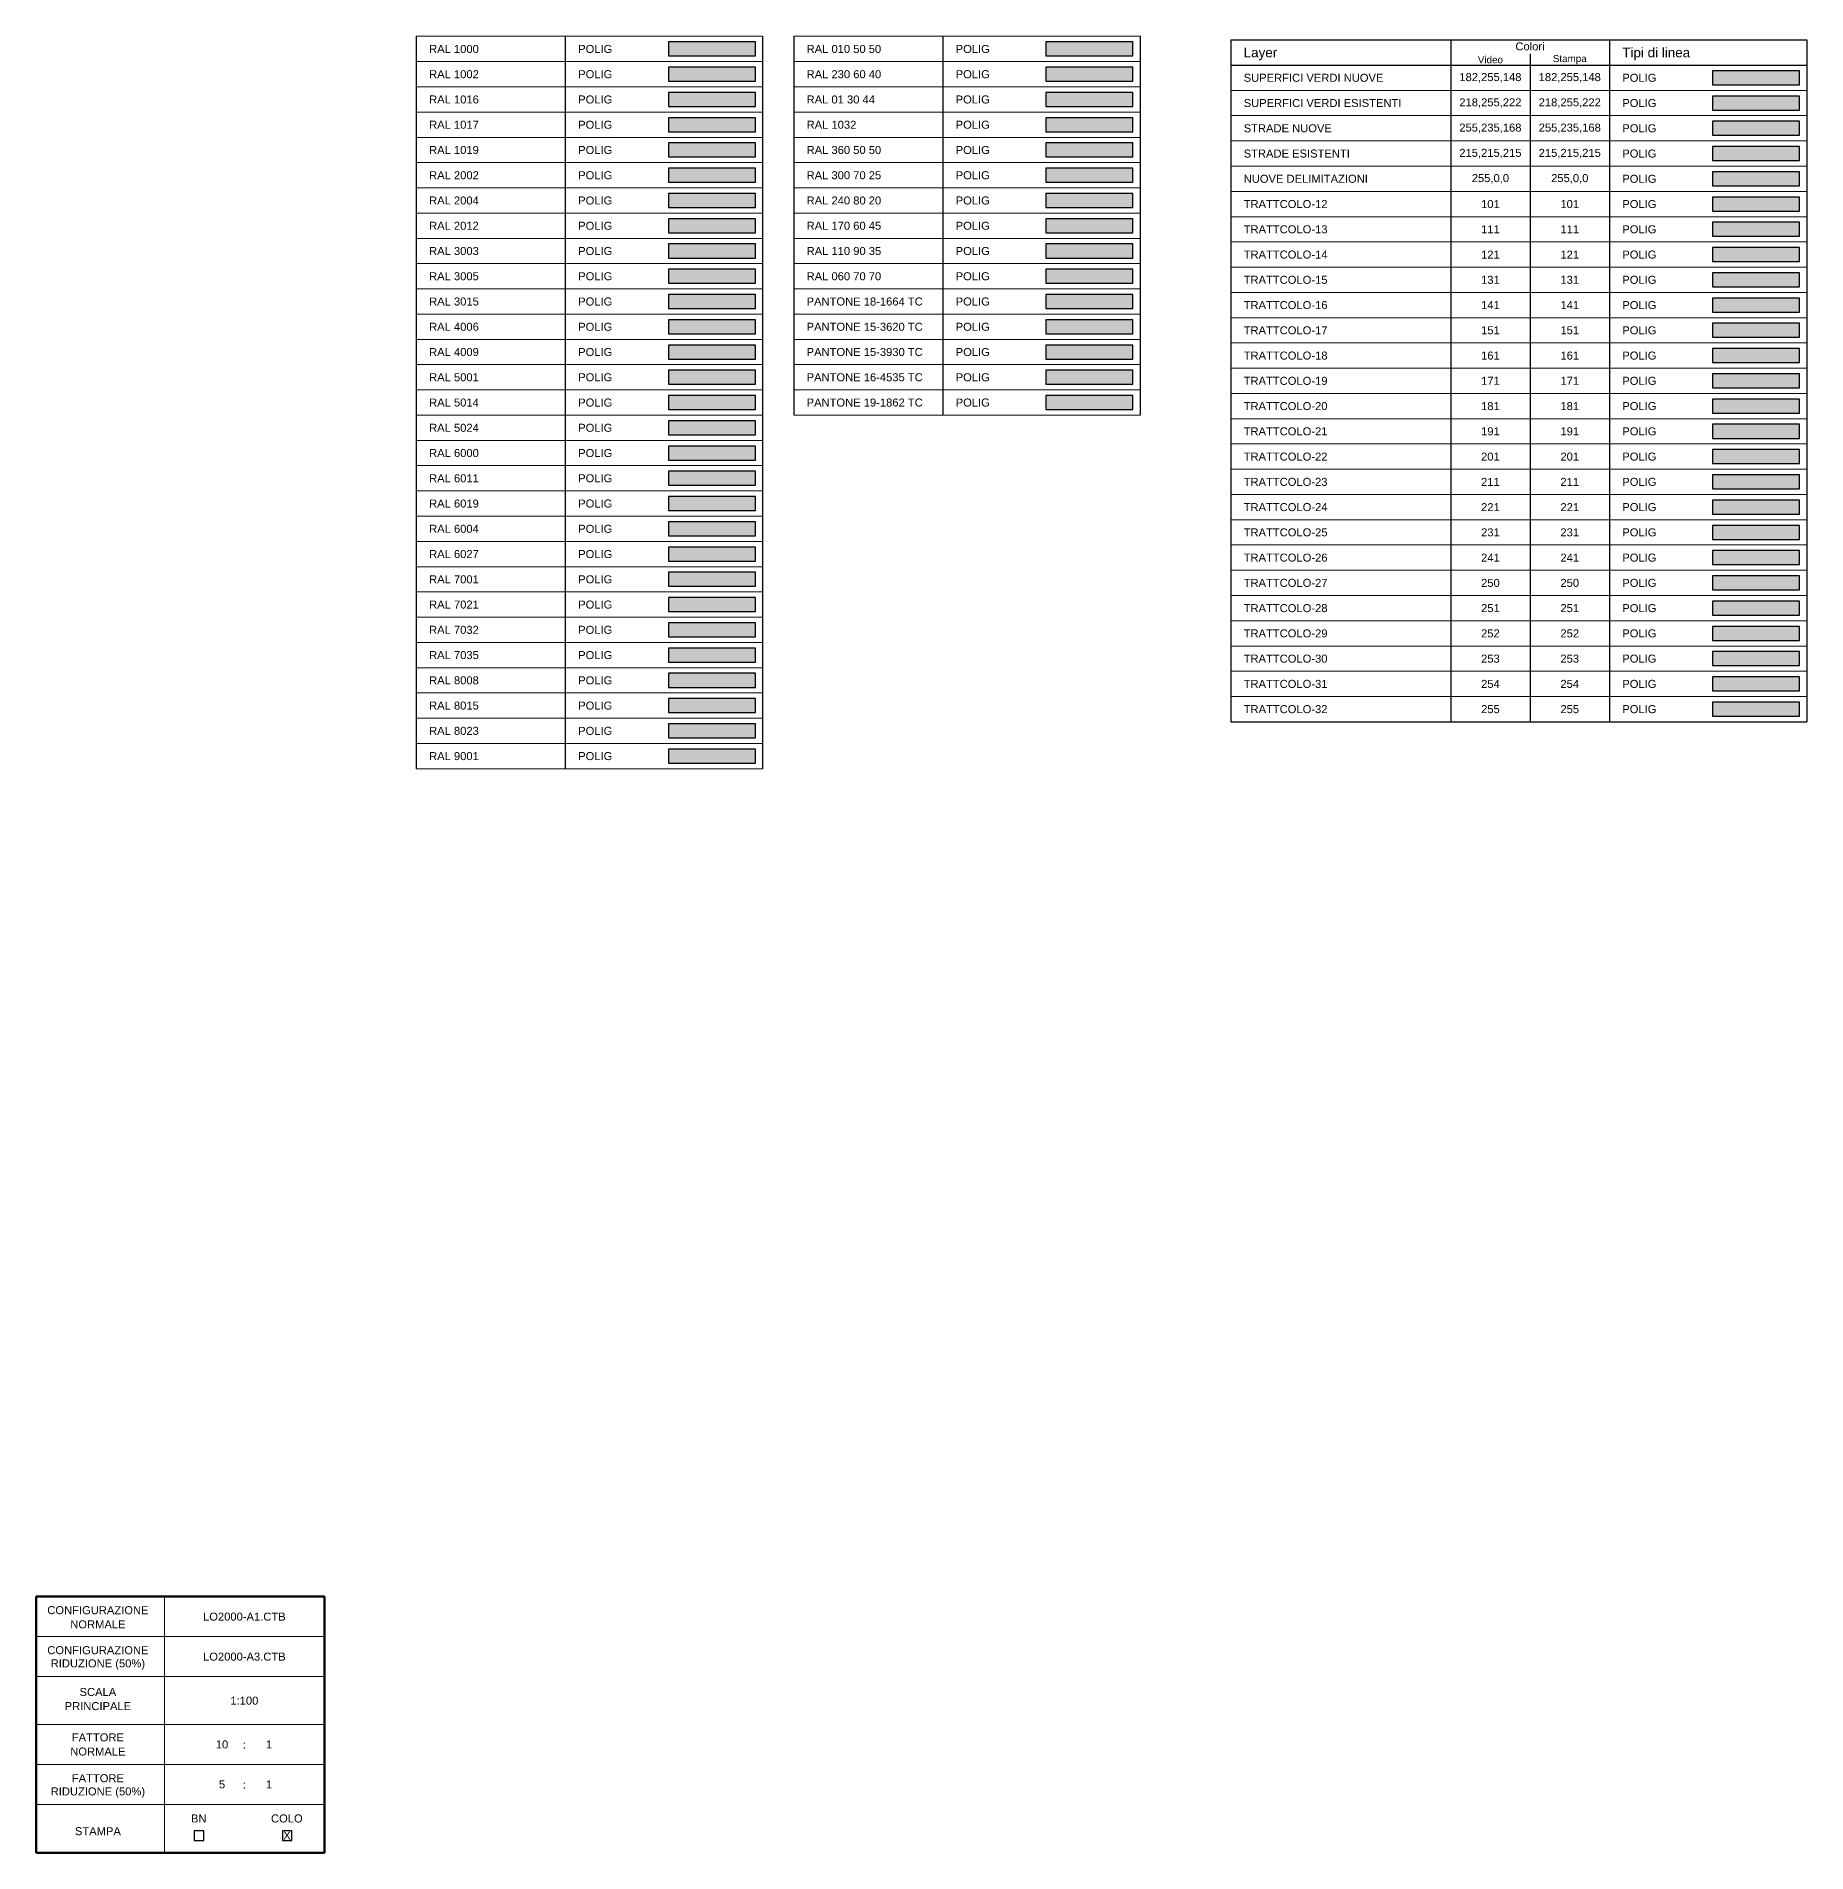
# Model space of a CAD drawing. Header units: millimetres. Extents: x -229 to 63875, y -200 to 109542.
# Drawn here: x 450.6 to 505.9, y 84.7 to 141.4 of the extents above; entities that cross this region are included whole.
import ezdxf
from ezdxf.enums import TextEntityAlignment as Align

# ---------------------------------------------------------------- set-up
doc = ezdxf.new("R2010")
doc.units = ezdxf.units.MM
for name, color, linetype, lineweight in [('01-010', 131, 'Continuous', 9), ('02-010', 51, 'Continuous', 9), ('03-010', 211, 'Continuous', 9), ('04-010', 101, 'Continuous', 9), ('05-020', 240, 'Continuous', 20), ('LINE018', 6, 'Continuous', 18), ('LINE025', 7, 'Continuous', 25), ('LINE050', 3, 'Continuous', 53), ('TEXT025', 7, 'Continuous', 25)]:
    doc.layers.add(name, color=color, linetype=linetype, lineweight=lineweight)
for name, color, linetype, true_color in [('NUOVE DELIMITAZIONI', 1, 'Continuous', 0xff0000), ('STRADE ESISTENTI', 7, 'Continuous', 0xd7d7d7), ('STRADE NUOVE', 7, 'Continuous', 0xffeba8), ('SUPERFICI VERDI NUOVE', 7, 'Continuous', 0xb6ff94)]:
    doc.layers.add(name, color=color, linetype=linetype, true_color=true_color)
for name, color, linetype in [('SIMBOLI', 1, 'Continuous'), ('TEXT035', 1, 'Continuous'), ('TRATTCOLO-12', 101, 'Continuous'), ('TRATTCOLO-13', 111, 'Continuous'), ('TRATTCOLO-14', 121, 'Continuous'), ('TRATTCOLO-15', 131, 'Continuous'), ('TRATTCOLO-16', 141, 'Continuous'), ('TRATTCOLO-17', 151, 'Continuous'), ('TRATTCOLO-18', 161, 'Continuous'), ('TRATTCOLO-19', 171, 'Continuous'), ('TRATTCOLO-2', 21, 'Continuous'), ('TRATTCOLO-20', 181, 'Continuous'), ('TRATTCOLO-21', 191, 'Continuous'), ('TRATTCOLO-22', 201, 'Continuous'), ('TRATTCOLO-23', 211, 'Continuous'), ('TRATTCOLO-24', 221, 'Continuous'), ('TRATTCOLO-25', 231, 'Continuous'), ('TRATTCOLO-26', 241, 'Continuous'), ('TRATTCOLO-27', 250, 'Continuous'), ('TRATTCOLO-28', 251, 'Continuous'), ('TRATTCOLO-29', 252, 'Continuous'), ('TRATTCOLO-3', 31, 'Continuous'), ('TRATTCOLO-30', 253, 'Continuous'), ('TRATTCOLO-31', 254, 'Continuous'), ('TRATTCOLO-32', 255, 'Continuous'), ('TRATTCOLO-4', 41, 'Continuous'), ('TRATTCOLO-5', 40, 'Continuous'), ('TRATTCOLO-6', 44, 'Continuous')]:
    doc.layers.add(name, color=color, linetype=linetype)
doc.styles.add('ARIAL', font='arial.ttf')

# ---------------------------------------------------------------- blocks, each defined once
blk = doc.blocks.new('TABELLA DISEGNO')
at = {"layer": 'LINE018'}
for p, q in [((4, 8), (4, 0)), ((0, 6.75), (9, 6.75)), ((0, 5.5), (9, 5.5)), ((0, 4), (9, 4)), ((0, 2.75), (9, 2.75)), ((0, 1.5), (9, 1.5))]:
    blk.add_line(p, q, dxfattribs=at)
at = {"layer": 'LINE025'}
for points in [[(4.932, 0.384), (5.232, 0.384), (5.232, 0.684), (4.932, 0.684)], [(7.687, 0.384), (7.987, 0.384), (7.987, 0.684), (7.687, 0.684)]]:
    blk.add_lwpolyline(points, close=True, dxfattribs=at)
at = {"layer": 'LINE050'}
for p, q in [((0, 8), (0, 0)), ((9, 8), (0, 8)), ((9, 0), (9, 8)), ((0, 0), (9, 0))]:
    blk.add_line(p, q, dxfattribs=at)
at = {"layer": 'LINE050', "style": 'ARIAL'}
for p in [(5.079, 0.536), (7.834, 0.536)]:
    blk.add_attdef('X', text='', height=0.25, dxfattribs=at).set_placement(p, align=Align.MIDDLE)
at = {"layer": 'TEXT035', "style": 'ARIAL'}
for s, p in [('CONFIGURAZIONE', (1.924, 7.576)), ('NORMALE', (1.924, 7.133)), ('CONFIGURAZIONE', (1.924, 6.326)), ('RIDUZIONE (50%)', (1.924, 5.883)), ('SCALA', (1.924, 5.021)), ('PRINCIPALE', (1.924, 4.579)), ('FATTORE', (1.924, 3.602)), (':', (6.5, 3.375)), ('NORMALE', (1.924, 3.16)), ('FATTORE', (1.924, 2.326)), ('RIDUZIONE (50%)', (1.924, 1.883)), (':', (6.5, 2.125)), ('BN', (5.073, 1.069)), ('COLO', (7.828, 1.069)), ('STAMPA', (1.924, 0.671))]:
    blk.add_text(s, height=0.25, dxfattribs=at).set_placement(p, align=Align.MIDDLE)
for tag, p in [('CONFIG.', (6.5, 7.375)), ('CONFIG.', (6.5, 6.125)), ('SCALA', (6.5, 4.75)), ('NO1.', (5.802, 3.383)), ('NO2.', (7.273, 3.383)), ('NO3.', (5.802, 2.133)), ('NO4.', (7.273, 2.133))]:
    blk.add_attdef(tag, text='', height=0.25, dxfattribs=at).set_placement(p, align=Align.MIDDLE)

msp = doc.modelspace()

# ---------------------------------------------------------------- hatches: boundary and pattern name
at = {"layer": '01-010', "true_color": 0xe75b12}
msp.add_hatch(color=32, dxfattribs=at).paths.add_polyline_path([(470.33299, 136.52941), (470.33299, 136.09146), (473.04899, 136.09146), (473.04899, 136.52941)])
at = {"layer": '02-010', "true_color": 0xdb6a50}
msp.add_hatch(color=13, dxfattribs=at).paths.add_polyline_path([(470.33299, 135.74039), (470.33299, 135.30244), (473.04899, 135.30244), (473.04899, 135.74039)])
at = {"layer": '03-010', "true_color": 0x8d1d2c}
msp.add_hatch(color=244, dxfattribs=at).paths.add_polyline_path([(470.33299, 134.95138), (470.33299, 134.51343), (473.04899, 134.51343), (473.04899, 134.95138)])
at = {"layer": '04-010', "true_color": 0xe1a6ad}
msp.add_hatch(color=9, dxfattribs=at).paths.add_polyline_path([(470.33299, 133.37334), (470.33299, 132.9354), (473.04899, 132.9354), (473.04899, 133.37334)])
at = {"layer": '05-020', "true_color": 0xc94368}
msp.add_hatch(color=13, dxfattribs=at).paths.add_polyline_path([(482.12883, 141.26351), (482.12883, 140.82556), (484.84483, 140.82556), (484.84483, 141.26351)])
at = {"layer": '05-020', "true_color": 0x2497c8}
msp.add_hatch(color=142, dxfattribs=at).paths.add_polyline_path([(482.12883, 140.47449), (482.12883, 140.03654), (484.84483, 140.03654), (484.84483, 140.47449)])
at = {"layer": '05-020', "true_color": 0x870c39}
msp.add_hatch(color=236, dxfattribs=at).paths.add_polyline_path([(482.12883, 139.68547), (482.12883, 139.24753), (484.84483, 139.24753), (484.84483, 139.68547)])
at = {"layer": '05-020', "true_color": 0xddb20f}
msp.add_hatch(color=42, dxfattribs=at).paths.add_polyline_path([(482.12883, 138.89646), (482.12883, 138.45851), (484.84483, 138.45851), (484.84483, 138.89646)])
at = {"layer": '05-020', "true_color": 0xc74476}
msp.add_hatch(color=243, dxfattribs=at).paths.add_polyline_path([(482.12883, 138.10744), (482.12883, 137.66949), (484.84483, 137.66949), (484.84483, 138.10744)])
at = {"layer": '05-020', "true_color": 0xbba0d5}
msp.add_hatch(color=9, dxfattribs=at).paths.add_polyline_path([(482.12883, 137.31842), (482.12883, 136.88048), (484.84483, 136.88048), (484.84483, 137.31842)])
at = {"layer": '05-020', "true_color": 0xaad1ee}
msp.add_hatch(color=141, dxfattribs=at).paths.add_polyline_path([(482.12883, 136.52941), (482.12883, 136.09146), (484.84483, 136.09146), (484.84483, 136.52941)])
at = {"layer": '05-020', "true_color": 0x04a483}
msp.add_hatch(color=124, dxfattribs=at).paths.add_polyline_path([(482.12883, 135.74039), (482.12883, 135.30244), (484.84483, 135.30244), (484.84483, 135.74039)])
at = {"layer": '05-020', "true_color": 0xdcf4a5}
msp.add_hatch(color=61, dxfattribs=at).paths.add_polyline_path([(482.12883, 134.95138), (482.12883, 134.51343), (484.84483, 134.51343), (484.84483, 134.95138)])
at = {"layer": '05-020', "true_color": 0x5e2028}
msp.add_hatch(color=19, dxfattribs=at).paths.add_polyline_path([(470.33299, 134.16236), (470.33299, 133.72441), (473.04899, 133.72441), (473.04899, 134.16236)])
at = {"layer": '05-020', "true_color": 0xfa9930}
msp.add_hatch(color=30, dxfattribs=at).paths.add_polyline_path([(482.12883, 134.16236), (482.12883, 133.72441), (484.84483, 133.72441), (484.84483, 134.16236)])
at = {"layer": '05-020', "true_color": 0xd62617}
msp.add_hatch(color=22, dxfattribs=at).paths.add_polyline_path([(482.12883, 133.37334), (482.12883, 132.9354), (484.84483, 132.9354), (484.84483, 133.37334)])
at = {"layer": '05-020', "true_color": 0x992572}
msp.add_hatch(color=227, dxfattribs=at).paths.add_polyline_path([(470.33299, 132.58433), (470.33299, 132.14638), (473.04899, 132.14638), (473.04899, 132.58433)])
at = {"layer": '05-020', "true_color": 0xc4a3c4}
msp.add_hatch(color=9, dxfattribs=at).paths.add_polyline_path([(482.12883, 132.58433), (482.12883, 132.14638), (484.84483, 132.14638), (484.84483, 132.58433)])
at = {"layer": '05-020', "true_color": 0xa38995}
msp.add_hatch(color=252, dxfattribs=at).paths.add_polyline_path([(470.33299, 131.79531), (470.33299, 131.35736), (473.04899, 131.35736), (473.04899, 131.79531)])
at = {"layer": '05-020', "true_color": 0x8ca3d1}
msp.add_hatch(color=153, dxfattribs=at).paths.add_polyline_path([(482.12883, 131.79531), (482.12883, 131.35736), (484.84483, 131.35736), (484.84483, 131.79531)])
at = {"layer": '05-020', "true_color": 0x1f4764}
msp.add_hatch(color=139, dxfattribs=at).paths.add_polyline_path([(470.33299, 131.00629), (470.33299, 130.56835), (473.04899, 130.56835), (473.04899, 131.00629)])
at = {"layer": '05-020', "true_color": 0x00b5d6}
msp.add_hatch(color=132, dxfattribs=at).paths.add_polyline_path([(482.12883, 131.00629), (482.12883, 130.56835), (484.84483, 130.56835), (484.84483, 131.00629)])
at = {"layer": '05-020', "true_color": 0x6c7c98}
msp.add_hatch(color=8, dxfattribs=at).paths.add_polyline_path([(470.33299, 130.21728), (470.33299, 129.77933), (473.04899, 129.77933), (473.04899, 130.21728)])
at = {"layer": '05-020', "true_color": 0x9c1a2e}
msp.add_hatch(color=244, dxfattribs=at).paths.add_polyline_path([(482.12883, 130.21728), (482.12883, 129.77933), (484.84483, 129.77933), (484.84483, 130.21728)])
at = {"layer": '05-020', "true_color": 0x6a93b0}
msp.add_hatch(color=153, dxfattribs=at).paths.add_polyline_path([(470.33299, 129.42826), (470.33299, 128.99031), (473.04899, 128.99031), (473.04899, 129.42826)])
at = {"layer": '05-020', "true_color": 0x327662}
msp.add_hatch(color=117, dxfattribs=at).paths.add_polyline_path([(470.33299, 128.63924), (470.33299, 128.2013), (473.04899, 128.2013), (473.04899, 128.63924)])
at = {"layer": '05-020', "true_color": 0x66825b}
msp.add_hatch(color=85, dxfattribs=at).paths.add_polyline_path([(470.33299, 127.85023), (470.33299, 127.41228), (473.04899, 127.41228), (473.04899, 127.85023)])
at = {"layer": '05-020', "true_color": 0xb7d9b1}
msp.add_hatch(color=9, dxfattribs=at).paths.add_polyline_path([(470.33299, 127.06121), (470.33299, 126.62326), (473.04899, 126.62326), (473.04899, 127.06121)])
at = {"layer": '05-020', "true_color": 0x008754}
msp.add_hatch(color=126, dxfattribs=at).paths.add_polyline_path([(470.33299, 126.27219), (470.33299, 125.83425), (473.04899, 125.83425), (473.04899, 126.27219)])
at = {"layer": '05-020', "true_color": 0x81c0bb}
msp.add_hatch(color=123, dxfattribs=at).paths.add_polyline_path([(470.33299, 125.48318), (470.33299, 125.04523), (473.04899, 125.04523), (473.04899, 125.48318)])
at = {"layer": '05-020', "true_color": 0x8f999f}
msp.add_hatch(color=252, dxfattribs=at).paths.add_polyline_path([(470.33299, 124.69416), (470.33299, 124.25621), (473.04899, 124.25621), (473.04899, 124.69416)])
at = {"layer": '05-020', "true_color": 0x2e3234}
msp.add_hatch(color=250, dxfattribs=at).paths.add_polyline_path([(470.33299, 123.90514), (470.33299, 123.4672), (473.04899, 123.4672), (473.04899, 123.90514)])
at = {"layer": '05-020', "true_color": 0xb9b9a8}
msp.add_hatch(color=253, dxfattribs=at).paths.add_polyline_path([(470.33299, 123.11613), (470.33299, 122.67818), (473.04899, 122.67818), (473.04899, 123.11613)])
at = {"layer": '05-020', "true_color": 0xcbd0cc}
msp.add_hatch(color=254, dxfattribs=at).paths.add_polyline_path([(470.33299, 122.32711), (470.33299, 121.88916), (473.04899, 121.88916), (473.04899, 122.32711)])
at = {"layer": '05-020', "true_color": 0x6f4f28}
msp.add_hatch(color=27, dxfattribs=at).paths.add_polyline_path([(470.33299, 121.53809), (470.33299, 121.10015), (473.04899, 121.10015), (473.04899, 121.53809)])
at = {"layer": '05-020', "true_color": 0x633a34}
msp.add_hatch(color=39, dxfattribs=at).paths.add_polyline_path([(470.33299, 120.74908), (470.33299, 120.31113), (473.04899, 120.31113), (473.04899, 120.74908)])
at = {"layer": '05-020', "true_color": 0xa65e2f}
msp.add_hatch(color=25, dxfattribs=at).paths.add_polyline_path([(470.33299, 119.96006), (470.33299, 119.52211), (473.04899, 119.52211), (473.04899, 119.96006)])
at = {"layer": '05-020', "true_color": 0xefebdc}
msp.add_hatch(color=254, dxfattribs=at).paths.add_polyline_path([(470.33299, 119.17105), (470.33299, 118.7331), (473.04899, 118.7331), (473.04899, 119.17105)])
at = {"layer": 'NUOVE DELIMITAZIONI', "true_color": 0xff0000}
msp.add_hatch(color=1, dxfattribs=at).paths.add_polyline_path([(505.67363, 136.76929), (505.67363, 137.20724), (502.95763, 137.20724), (502.95763, 136.76929)])
at = {"layer": 'STRADE ESISTENTI', "true_color": 0xd7d7d7}
msp.add_hatch(color=254, dxfattribs=at).paths.add_polyline_path([(505.67363, 137.55831), (505.67363, 137.99626), (502.95763, 137.99626), (502.95763, 137.55831)])
at = {"layer": 'STRADE NUOVE', "true_color": 0xffeba8}
msp.add_hatch(color=41, dxfattribs=at).paths.add_polyline_path([(505.67363, 138.34733), (505.67363, 138.78527), (502.95763, 138.78527), (502.95763, 138.34733)])
at = {"layer": 'SUPERFICI VERDI NUOVE', "true_color": 0xb6ff94}
msp.add_hatch(color=71, dxfattribs=at).paths.add_polyline_path([(505.67363, 139.92536), (505.67363, 140.36331), (502.95763, 140.36331), (502.95763, 139.92536)])
at = {"layer": 'SUPERFICI VERDI NUOVE', "true_color": 0xdaffde}
msp.add_hatch(color=254, dxfattribs=at).paths.add_polyline_path([(505.67363, 139.13634), (505.67363, 139.57429), (502.95763, 139.57429), (502.95763, 139.13634)])
at = {"layer": 'TRATTCOLO-12'}
msp.add_hatch(color=256, dxfattribs=at).paths.add_polyline_path([(505.67363, 135.98028), (505.67363, 136.41822), (502.95763, 136.41822), (502.95763, 135.98028)])
at = {"layer": 'TRATTCOLO-13'}
msp.add_hatch(color=256, dxfattribs=at).paths.add_polyline_path([(505.67363, 135.19126), (505.67363, 135.62921), (502.95763, 135.62921), (502.95763, 135.19126)])
at = {"layer": 'TRATTCOLO-14'}
msp.add_hatch(color=256, dxfattribs=at).paths.add_polyline_path([(505.67363, 134.40224), (505.67363, 134.84019), (502.95763, 134.84019), (502.95763, 134.40224)])
at = {"layer": 'TRATTCOLO-15'}
msp.add_hatch(color=256, dxfattribs=at).paths.add_polyline_path([(502.95763, 133.61323), (505.67363, 133.61323), (505.67363, 134.05117), (502.95763, 134.05117)])
at = {"layer": 'TRATTCOLO-16'}
msp.add_hatch(color=256, dxfattribs=at).paths.add_polyline_path([(502.95763, 133.26216), (502.95763, 132.82421), (505.67363, 132.82421), (505.67363, 133.26216)])
at = {"layer": 'TRATTCOLO-17'}
msp.add_hatch(color=256, dxfattribs=at).paths.add_polyline_path([(505.67363, 132.03519), (505.67363, 132.47314), (502.95763, 132.47314), (502.95763, 132.03519)])
at = {"layer": 'TRATTCOLO-18'}
msp.add_hatch(color=256, dxfattribs=at).paths.add_polyline_path([(505.67363, 131.24618), (505.67363, 131.68412), (502.95763, 131.68412), (502.95763, 131.24618)])
at = {"layer": 'TRATTCOLO-19'}
msp.add_hatch(color=256, dxfattribs=at).paths.add_polyline_path([(502.95763, 130.89511), (502.95763, 130.45716), (505.67363, 130.45716), (505.67363, 130.89511)])
at = {"layer": 'TRATTCOLO-2', "true_color": 0xd2b773}
msp.add_hatch(color=43, dxfattribs=at).paths.add_polyline_path([(473.04899, 140.03654), (473.04899, 140.47449), (470.33299, 140.47449), (470.33299, 140.03654)])
at = {"layer": 'TRATTCOLO-20'}
msp.add_hatch(color=256, dxfattribs=at).paths.add_polyline_path([(505.67363, 129.66814), (505.67363, 130.10609), (502.95763, 130.10609), (502.95763, 129.66814)])
at = {"layer": 'TRATTCOLO-21'}
msp.add_hatch(color=256, dxfattribs=at).paths.add_polyline_path([(502.95763, 129.31707), (502.95763, 128.87913), (505.67363, 128.87913), (505.67363, 129.31707)])
at = {"layer": 'TRATTCOLO-22'}
msp.add_hatch(color=256, dxfattribs=at).paths.add_polyline_path([(502.95763, 128.09011), (505.67363, 128.09011), (505.67363, 128.52806), (502.95763, 128.52806)])
at = {"layer": 'TRATTCOLO-23'}
msp.add_hatch(color=256, dxfattribs=at).paths.add_polyline_path([(505.67363, 127.30109), (505.67363, 127.73904), (502.95763, 127.73904), (502.95763, 127.30109)])
at = {"layer": 'TRATTCOLO-24'}
msp.add_hatch(color=256, dxfattribs=at).paths.add_polyline_path([(505.67363, 126.51208), (505.67363, 126.95002), (502.95763, 126.95002), (502.95763, 126.51208)])
at = {"layer": 'TRATTCOLO-25'}
msp.add_hatch(color=256, dxfattribs=at).paths.add_polyline_path([(505.67363, 125.72306), (505.67363, 126.16101), (502.95763, 126.16101), (502.95763, 125.72306)])
at = {"layer": 'TRATTCOLO-26'}
msp.add_hatch(color=256, dxfattribs=at).paths.add_polyline_path([(505.67363, 124.93404), (505.67363, 125.37199), (502.95763, 125.37199), (502.95763, 124.93404)])
at = {"layer": 'TRATTCOLO-27'}
msp.add_hatch(color=256, dxfattribs=at).paths.add_polyline_path([(505.67363, 124.14503), (505.67363, 124.58298), (502.95763, 124.58298), (502.95763, 124.14503)])
at = {"layer": 'TRATTCOLO-28'}
msp.add_hatch(color=256, dxfattribs=at).paths.add_polyline_path([(502.95763, 123.35601), (505.67363, 123.35601), (505.67363, 123.79396), (502.95763, 123.79396)])
at = {"layer": 'TRATTCOLO-29'}
msp.add_hatch(color=256, dxfattribs=at).paths.add_polyline_path([(502.95763, 123.00494), (502.95763, 122.567), (505.67363, 122.567), (505.67363, 123.00494)])
at = {"layer": 'TRATTCOLO-3', "true_color": 0xccc58f}
msp.add_hatch(color=53, dxfattribs=at).paths.add_polyline_path([(473.04899, 140.82556), (473.04899, 141.26351), (470.33299, 141.26351), (470.33299, 140.82556)])
at = {"layer": 'TRATTCOLO-3', "true_color": 0xeaf044}
msp.add_hatch(color=53, dxfattribs=at).paths.add_polyline_path([(473.04899, 139.24753), (473.04899, 139.68547), (470.33299, 139.68547), (470.33299, 139.24753)])
at = {"layer": 'TRATTCOLO-30'}
msp.add_hatch(color=256, dxfattribs=at).paths.add_polyline_path([(505.67363, 121.77798), (505.67363, 122.21593), (502.95763, 122.21593), (502.95763, 121.77798)])
at = {"layer": 'TRATTCOLO-31'}
msp.add_hatch(color=256, dxfattribs=at).paths.add_polyline_path([(505.67363, 120.98896), (505.67363, 121.42691), (502.95763, 121.42691), (502.95763, 120.98896)])
at = {"layer": 'TRATTCOLO-32'}
msp.add_hatch(color=256, dxfattribs=at).paths.add_polyline_path([(505.67363, 120.19995), (505.67363, 120.63789), (502.95763, 120.63789), (502.95763, 120.19995)])
at = {"layer": 'TRATTCOLO-4', "true_color": 0xf4b752}
msp.add_hatch(color=43, dxfattribs=at).paths.add_polyline_path([(470.33299, 138.89646), (470.33299, 138.45851), (473.04899, 138.45851), (473.04899, 138.89646)])
at = {"layer": 'TRATTCOLO-5', "true_color": 0xa4957d}
msp.add_hatch(color=252, dxfattribs=at).paths.add_polyline_path([(473.04899, 137.66949), (473.04899, 138.10744), (470.33299, 138.10744), (470.33299, 137.66949)])
at = {"layer": 'TRATTCOLO-6', "true_color": 0xc63927}
msp.add_hatch(color=22, dxfattribs=at).paths.add_polyline_path([(470.33299, 137.31842), (470.33299, 136.88048), (473.04899, 136.88048), (473.04899, 137.31842)])

# ---------------------------------------------------------------- linework, layer by layer
at = {"layer": 'LINE018'}
for p, q in [((462.45177, 141.43927), (473.27261, 141.43927)), ((474.24761, 141.43927), (485.06845, 141.43927)), ((462.45177, 140.65026), (473.27261, 140.65026)), ((474.24761, 140.65026), (485.06845, 140.65026)), ((462.45177, 139.86124), (473.27261, 139.86124)), ((474.24761, 139.86124), (485.06845, 139.86124)), ((487.90382, 139.75006), (505.89725, 139.75006)), ((462.45177, 139.07222), (473.27261, 139.07222)), ((474.24761, 139.07222), (485.06845, 139.07222)), ((487.90382, 138.96104), (505.89725, 138.96104)), ((462.45177, 138.28321), (473.27261, 138.28321)), ((474.24761, 138.28321), (485.06845, 138.28321)), ((487.90382, 138.17202), (505.89725, 138.17202)), ((462.45177, 137.49419), (473.27261, 137.49419)), ((474.24761, 137.49419), (485.06845, 137.49419)), ((487.90382, 137.38301), (505.89725, 137.38301)), ((462.45177, 136.70517), (473.27261, 136.70517)), ((462.45177, 136.70517), (473.27261, 136.70517)), ((474.24761, 136.70517), (485.06845, 136.70517)), ((487.90382, 136.59399), (505.89725, 136.59399)), ((462.45177, 135.91616), (473.27261, 135.91616)), ((462.45177, 135.91616), (473.27261, 135.91616)), ((474.24761, 135.91616), (485.06845, 135.91616)), ((487.90382, 135.80497), (505.89725, 135.80497)), ((462.45177, 135.12714), (473.27261, 135.12714)), ((462.45177, 135.12714), (473.27261, 135.12714)), ((474.24761, 135.12714), (485.06845, 135.12714)), ((487.90382, 135.01596), (505.89725, 135.01596)), ((462.45177, 134.33813), (473.27261, 134.33813)), ((462.45177, 134.33813), (473.27261, 134.33813)), ((474.24761, 134.33813), (485.06845, 134.33813)), ((487.90382, 134.22694), (505.89725, 134.22694)), ((462.45177, 133.54911), (473.27261, 133.54911)), ((474.24761, 133.54911), (485.06845, 133.54911)), ((487.90382, 133.43792), (505.89725, 133.43792)), ((462.45177, 132.76009), (473.27261, 132.76009)), ((474.24761, 132.76009), (485.06845, 132.76009)), ((487.90382, 132.64891), (505.89725, 132.64891)), ((462.45177, 131.97108), (473.27261, 131.97108)), ((474.24761, 131.97108), (485.06845, 131.97108)), ((487.90382, 131.85989), (505.89725, 131.85989)), ((462.45177, 131.18206), (473.27261, 131.18206)), ((474.24761, 131.18206), (485.06845, 131.18206)), ((487.90382, 131.07087), (505.89725, 131.07087)), ((462.45177, 130.39304), (473.27261, 130.39304)), ((474.24761, 130.39304), (485.06845, 130.39304)), ((487.90382, 130.28186), (505.89725, 130.28186)), ((462.45177, 129.60403), (473.27261, 129.60403)), ((474.24761, 129.60403), (485.06845, 129.60403)), ((487.90382, 129.49284), (505.89725, 129.49284)), ((462.45177, 128.81501), (473.27261, 128.81501)), ((487.90382, 128.70382), (505.89725, 128.70382)), ((462.45177, 128.02599), (473.27261, 128.02599)), ((487.90382, 127.91481), (505.89725, 127.91481)), ((462.45177, 127.23698), (473.27261, 127.23698)), ((487.90382, 127.12579), (505.89725, 127.12579)), ((462.45177, 126.44796), (473.27261, 126.44796)), ((487.90382, 126.33677), (505.89725, 126.33677)), ((462.45177, 125.65894), (473.27261, 125.65894)), ((487.90382, 125.54776), (505.89725, 125.54776)), ((462.45177, 124.86993), (473.27261, 124.86993)), ((487.90382, 124.75874), (505.89725, 124.75874)), ((462.45177, 124.08091), (473.27261, 124.08091)), ((487.90382, 123.96973), (505.89725, 123.96973)), ((462.45177, 123.29189), (473.27261, 123.29189)), ((487.90382, 123.18071), (505.89725, 123.18071)), ((462.45177, 122.50288), (473.27261, 122.50288)), ((487.90382, 122.39169), (505.89725, 122.39169)), ((462.45177, 121.71386), (473.27261, 121.71386)), ((487.90382, 121.60268), (505.89725, 121.60268)), ((462.45177, 120.92484), (473.27261, 120.92484)), ((487.90382, 120.81366), (505.89725, 120.81366)), ((462.45177, 120.13583), (473.27261, 120.13583)), ((462.45177, 119.34681), (473.27261, 119.34681)), ((462.45177, 118.5578), (473.27261, 118.5578))]:
    msp.add_line(p, q, dxfattribs=at)
at = {"layer": 'LINE025'}
for p, q in [((462.45177, 141.43927), (462.45177, 118.5578)), ((467.10956, 141.43927), (467.10956, 118.5578)), ((473.27261, 141.43927), (473.27261, 118.5578)), ((474.24761, 141.43927), (474.24761, 129.60403)), ((478.9054, 141.43927), (478.9054, 129.60403)), ((485.06845, 141.43927), (485.06845, 129.60403)), ((487.90382, 141.32809), (487.90382, 120.02464)), ((487.90382, 141.32809), (505.89725, 141.32809)), ((494.77523, 141.32809), (494.77523, 120.02464)), ((499.7342, 141.32809), (499.7342, 120.02464)), ((505.89725, 141.32809), (505.89725, 120.02464)), ((497.25472, 140.88725), (497.25472, 120.02464)), ((487.90382, 140.53907), (505.89725, 140.53907)), ((487.90382, 120.02464), (505.89725, 120.02464))]:
    msp.add_line(p, q, dxfattribs=at)
at = {"layer": 'LINE025', "flags": 128}
for points in [[(470.33259, 140.82579), (473.04859, 140.82579), (473.04859, 141.26374), (470.33259, 141.26374)], [(482.12843, 140.82579), (484.84443, 140.82579), (484.84443, 141.26374), (482.12843, 141.26374)], [(470.33259, 140.03678), (473.04859, 140.03678), (473.04859, 140.47472), (470.33259, 140.47472)], [(482.12843, 140.03678), (484.84443, 140.03678), (484.84443, 140.47472), (482.12843, 140.47472)], [(502.95723, 139.92559), (505.67323, 139.92559), (505.67323, 140.36354), (502.95723, 140.36354)], [(470.33259, 139.24776), (473.04859, 139.24776), (473.04859, 139.68571), (470.33259, 139.68571)], [(482.12843, 139.24776), (484.84443, 139.24776), (484.84443, 139.68571), (482.12843, 139.68571)], [(502.95723, 139.13657), (505.67323, 139.13657), (505.67323, 139.57452), (502.95723, 139.57452)], [(470.33259, 138.45874), (473.04859, 138.45874), (473.04859, 138.89669), (470.33259, 138.89669)], [(482.12843, 138.45874), (484.84443, 138.45874), (484.84443, 138.89669), (482.12843, 138.89669)], [(502.95723, 138.34756), (505.67323, 138.34756), (505.67323, 138.7855), (502.95723, 138.7855)], [(470.33259, 137.66973), (473.04859, 137.66973), (473.04859, 138.10767), (470.33259, 138.10767)], [(482.12843, 137.66973), (484.84443, 137.66973), (484.84443, 138.10767), (482.12843, 138.10767)], [(502.95723, 137.55854), (505.67323, 137.55854), (505.67323, 137.99649), (502.95723, 137.99649)], [(470.33259, 136.88071), (473.04859, 136.88071), (473.04859, 137.31866), (470.33259, 137.31866)], [(482.12843, 136.88071), (484.84443, 136.88071), (484.84443, 137.31866), (482.12843, 137.31866)], [(502.95723, 136.76952), (505.67323, 136.76952), (505.67323, 137.20747), (502.95723, 137.20747)], [(470.33259, 136.09169), (473.04859, 136.09169), (473.04859, 136.52964), (470.33259, 136.52964)], [(482.12843, 136.09169), (484.84443, 136.09169), (484.84443, 136.52964), (482.12843, 136.52964)], [(502.95723, 135.98051), (505.67323, 135.98051), (505.67323, 136.41845), (502.95723, 136.41845)], [(470.33259, 135.30268), (473.04859, 135.30268), (473.04859, 135.74062), (470.33259, 135.74062)], [(482.12843, 135.30268), (484.84443, 135.30268), (484.84443, 135.74062), (482.12843, 135.74062)], [(502.95723, 135.19149), (505.67323, 135.19149), (505.67323, 135.62944), (502.95723, 135.62944)], [(470.33259, 134.51366), (473.04859, 134.51366), (473.04859, 134.95161), (470.33259, 134.95161)], [(482.12843, 134.51366), (484.84443, 134.51366), (484.84443, 134.95161), (482.12843, 134.95161)], [(502.95723, 134.40247), (505.67323, 134.40247), (505.67323, 134.84042), (502.95723, 134.84042)], [(470.33259, 133.72464), (473.04859, 133.72464), (473.04859, 134.16259), (470.33259, 134.16259)], [(482.12843, 133.72464), (484.84443, 133.72464), (484.84443, 134.16259), (482.12843, 134.16259)], [(502.95723, 133.61346), (505.67323, 133.61346), (505.67323, 134.05141), (502.95723, 134.05141)], [(470.33259, 132.93563), (473.04859, 132.93563), (473.04859, 133.37357), (470.33259, 133.37357)], [(482.12843, 132.93563), (484.84443, 132.93563), (484.84443, 133.37357), (482.12843, 133.37357)], [(502.95723, 132.82444), (505.67323, 132.82444), (505.67323, 133.26239), (502.95723, 133.26239)], [(470.33259, 132.14661), (473.04859, 132.14661), (473.04859, 132.58456), (470.33259, 132.58456)], [(482.12843, 132.14661), (484.84443, 132.14661), (484.84443, 132.58456), (482.12843, 132.58456)], [(502.95723, 132.03542), (505.67323, 132.03542), (505.67323, 132.47337), (502.95723, 132.47337)], [(470.33259, 131.35759), (473.04859, 131.35759), (473.04859, 131.79554), (470.33259, 131.79554)], [(482.12843, 131.35759), (484.84443, 131.35759), (484.84443, 131.79554), (482.12843, 131.79554)], [(502.95723, 131.24641), (505.67323, 131.24641), (505.67323, 131.68436), (502.95723, 131.68436)], [(470.33259, 130.56858), (473.04859, 130.56858), (473.04859, 131.00652), (470.33259, 131.00652)], [(482.12843, 130.56858), (484.84443, 130.56858), (484.84443, 131.00652), (482.12843, 131.00652)], [(502.95723, 130.45739), (505.67323, 130.45739), (505.67323, 130.89534), (502.95723, 130.89534)], [(470.33259, 129.77956), (473.04859, 129.77956), (473.04859, 130.21751), (470.33259, 130.21751)], [(482.12843, 129.77956), (484.84443, 129.77956), (484.84443, 130.21751), (482.12843, 130.21751)], [(502.95723, 129.66838), (505.67323, 129.66838), (505.67323, 130.10632), (502.95723, 130.10632)], [(470.33259, 128.99054), (473.04859, 128.99054), (473.04859, 129.42849), (470.33259, 129.42849)], [(502.95723, 128.87936), (505.67323, 128.87936), (505.67323, 129.31731), (502.95723, 129.31731)], [(470.33259, 128.20153), (473.04859, 128.20153), (473.04859, 128.63947), (470.33259, 128.63947)], [(502.95723, 128.09034), (505.67323, 128.09034), (505.67323, 128.52829), (502.95723, 128.52829)], [(470.33259, 127.41251), (473.04859, 127.41251), (473.04859, 127.85046), (470.33259, 127.85046)], [(502.95723, 127.30133), (505.67323, 127.30133), (505.67323, 127.73927), (502.95723, 127.73927)], [(470.33259, 126.62349), (473.04859, 126.62349), (473.04859, 127.06144), (470.33259, 127.06144)], [(502.95723, 126.51231), (505.67323, 126.51231), (505.67323, 126.95026), (502.95723, 126.95026)], [(470.33259, 125.83448), (473.04859, 125.83448), (473.04859, 126.27243), (470.33259, 126.27243)], [(502.95723, 125.72329), (505.67323, 125.72329), (505.67323, 126.16124), (502.95723, 126.16124)], [(470.33259, 125.04546), (473.04859, 125.04546), (473.04859, 125.48341), (470.33259, 125.48341)], [(502.95723, 124.93428), (505.67323, 124.93428), (505.67323, 125.37222), (502.95723, 125.37222)], [(470.33259, 124.25645), (473.04859, 124.25645), (473.04859, 124.69439), (470.33259, 124.69439)], [(502.95723, 124.14526), (505.67323, 124.14526), (505.67323, 124.58321), (502.95723, 124.58321)], [(470.33259, 123.46743), (473.04859, 123.46743), (473.04859, 123.90538), (470.33259, 123.90538)], [(502.95723, 123.35624), (505.67323, 123.35624), (505.67323, 123.79419), (502.95723, 123.79419)], [(470.33259, 122.67841), (473.04859, 122.67841), (473.04859, 123.11636), (470.33259, 123.11636)], [(502.95723, 122.56723), (505.67323, 122.56723), (505.67323, 123.00517), (502.95723, 123.00517)], [(470.33259, 121.8894), (473.04859, 121.8894), (473.04859, 122.32734), (470.33259, 122.32734)], [(502.95723, 121.77821), (505.67323, 121.77821), (505.67323, 122.21616), (502.95723, 122.21616)], [(470.33259, 121.10038), (473.04859, 121.10038), (473.04859, 121.53833), (470.33259, 121.53833)], [(502.95723, 120.98919), (505.67323, 120.98919), (505.67323, 121.42714), (502.95723, 121.42714)], [(470.33259, 120.31136), (473.04859, 120.31136), (473.04859, 120.74931), (470.33259, 120.74931)], [(502.95723, 120.20018), (505.67323, 120.20018), (505.67323, 120.63812), (502.95723, 120.63812)], [(470.33259, 119.52235), (473.04859, 119.52235), (473.04859, 119.96029), (470.33259, 119.96029)], [(470.33259, 118.73333), (473.04859, 118.73333), (473.04859, 119.17128), (470.33259, 119.17128)]]:
    msp.add_lwpolyline(points, close=True, dxfattribs=at)

# ---------------------------------------------------------------- block references
at = {"layer": 'SIMBOLI'}
ref = msp.add_blockref('TABELLA DISEGNO', (450.581, 84.69276), dxfattribs=at)
ref.add_attrib('CONFIG.', 'LO2000-A1.CTB', dxfattribs={"layer": 'TEXT035', "height": 0.25, "style": 'ARIAL'}).set_placement((457.081, 92.06776), align=Align.MIDDLE)
ref.add_attrib('CONFIG.', 'LO2000-A3.CTB', dxfattribs={"layer": 'TEXT035', "height": 0.25, "style": 'ARIAL'}).set_placement((457.081, 90.81776), align=Align.MIDDLE)
ref.add_attrib('SCALA', '1:100', dxfattribs={"layer": 'TEXT035', "height": 0.25, "style": 'ARIAL'}).set_placement((457.081, 89.44276), align=Align.MIDDLE)
ref.add_attrib('NO1.', '10', dxfattribs={"layer": 'TEXT035', "height": 0.25, "style": 'ARIAL'}).set_placement((456.3832, 88.07552), align=Align.MIDDLE)
ref.add_attrib('NO2.', '1', dxfattribs={"layer": 'TEXT035', "height": 0.25, "style": 'ARIAL'}).set_placement((457.85442, 88.07552), align=Align.MIDDLE)
ref.add_attrib('NO3.', '5', dxfattribs={"layer": 'TEXT035', "height": 0.25, "style": 'ARIAL'}).set_placement((456.3832, 86.82552), align=Align.MIDDLE)
ref.add_attrib('NO4.', '1', dxfattribs={"layer": 'TEXT035', "height": 0.25, "style": 'ARIAL'}).set_placement((457.85442, 86.82552), align=Align.MIDDLE)
ref.add_attrib('X', 'X', dxfattribs={"layer": 'LINE050', "height": 0.25, "style": 'ARIAL'}).set_placement((458.41455, 85.22914), align=Align.MIDDLE)

# ---------------------------------------------------------------- texts
at = {"layer": 'TEXT025', "style": 'ARIAL'}
for s, p in [('RAL 1000', (462.85378, 141.04477)), ('POLIG', (467.51157, 141.04477)), ('RAL 010 50 50', (474.64962, 141.04477)), ('POLIG', (479.30741, 141.04477)), ('RAL 1002', (462.85378, 140.25575)), ('POLIG', (467.51157, 140.25575)), ('RAL 230 60 40', (474.64962, 140.25575)), ('POLIG', (479.30741, 140.25575)), ('SUPERFICI VERDI NUOVE', (488.30583, 140.14456)), ('POLIG', (500.13621, 140.14456)), ('RAL 1016', (462.85378, 139.46673)), ('POLIG', (467.51157, 139.46673)), ('RAL 01 30 44', (474.64962, 139.46673)), ('POLIG', (479.30741, 139.46673)), ('SUPERFICI VERDI ESISTENTI', (488.30583, 139.35555)), ('POLIG', (500.13621, 139.35555)), ('RAL 1017', (462.85378, 138.67772)), ('POLIG', (467.51157, 138.67772)), ('RAL 1032', (474.64962, 138.67772)), ('POLIG', (479.30741, 138.67772)), ('STRADE NUOVE', (488.30583, 138.56653)), ('POLIG', (500.13621, 138.56653)), ('RAL 1019', (462.85378, 137.8887)), ('POLIG', (467.51157, 137.8887)), ('RAL 360 50 50', (474.64962, 137.8887)), ('POLIG', (479.30741, 137.8887)), ('STRADE ESISTENTI', (488.30583, 137.77751)), ('POLIG', (500.13621, 137.77751)), ('RAL 2002', (462.85378, 137.09968)), ('POLIG', (467.51157, 137.09968)), ('RAL 300 70 25', (474.64962, 137.09968)), ('POLIG', (479.30741, 137.09968)), ('NUOVE DELIMITAZIONI', (488.30583, 136.9885)), ('POLIG', (500.13621, 136.9885)), ('RAL 2004', (462.85378, 136.31067)), ('POLIG', (467.51157, 136.31067)), ('RAL 240 80 20', (474.64962, 136.31067)), ('POLIG', (479.30741, 136.31067)), ('TRATTCOLO-12', (488.30583, 136.19948)), ('POLIG', (500.13621, 136.19948)), ('RAL 2012', (462.85378, 135.52165)), ('POLIG', (467.51157, 135.52165)), ('RAL 170 60 45', (474.64962, 135.52165)), ('POLIG', (479.30741, 135.52165)), ('TRATTCOLO-13', (488.30583, 135.41046)), ('POLIG', (500.13621, 135.41046)), ('RAL 3003', (462.85378, 134.73263)), ('POLIG', (467.51157, 134.73263)), ('RAL 110 90 35', (474.64962, 134.73263)), ('POLIG', (479.30741, 134.73263)), ('TRATTCOLO-14', (488.30583, 134.62145)), ('POLIG', (500.13621, 134.62145)), ('RAL 3005', (462.85378, 133.94362)), ('POLIG', (467.51157, 133.94362)), ('RAL 060 70 70', (474.64962, 133.94362)), ('POLIG', (479.30741, 133.94362)), ('TRATTCOLO-15', (488.30583, 133.83243)), ('POLIG', (500.13621, 133.83243)), ('RAL 3015', (462.85378, 133.1546)), ('POLIG', (467.51157, 133.1546)), ('PANTONE 18-1664 TC', (474.64962, 133.1546)), ('POLIG', (479.30741, 133.1546)), ('TRATTCOLO-16', (488.30583, 133.04341)), ('POLIG', (500.13621, 133.04341)), ('RAL 4006', (462.85378, 132.36558)), ('POLIG', (467.51157, 132.36558)), ('PANTONE 15-3620 TC', (474.64962, 132.36558)), ('POLIG', (479.30741, 132.36558)), ('TRATTCOLO-17', (488.30583, 132.2544)), ('POLIG', (500.13621, 132.2544)), ('RAL 4009', (462.85378, 131.57657)), ('POLIG', (467.51157, 131.57657)), ('PANTONE 15-3930 TC', (474.64962, 131.57657)), ('POLIG', (479.30741, 131.57657)), ('TRATTCOLO-18', (488.30583, 131.46538)), ('POLIG', (500.13621, 131.46538)), ('RAL 5001', (462.85378, 130.78755)), ('POLIG', (467.51157, 130.78755)), ('PANTONE 16-4535 TC', (474.64962, 130.78755)), ('POLIG', (479.30741, 130.78755)), ('TRATTCOLO-19', (488.30583, 130.67637)), ('POLIG', (500.13621, 130.67637)), ('RAL 5014', (462.85378, 129.99853)), ('POLIG', (467.51157, 129.99853)), ('PANTONE 19-1862 TC', (474.64962, 129.99853)), ('POLIG', (479.30741, 129.99853)), ('TRATTCOLO-20', (488.30583, 129.88735)), ('POLIG', (500.13621, 129.88735)), ('RAL 5024', (462.85378, 129.20952)), ('POLIG', (467.51157, 129.20952)), ('TRATTCOLO-21', (488.30583, 129.09833)), ('POLIG', (500.13621, 129.09833)), ('RAL 6000', (462.85378, 128.4205)), ('POLIG', (467.51157, 128.4205)), ('TRATTCOLO-22', (488.30583, 128.30932)), ('POLIG', (500.13621, 128.30932)), ('RAL 6011', (462.85378, 127.63148)), ('POLIG', (467.51157, 127.63148)), ('TRATTCOLO-23', (488.30583, 127.5203)), ('POLIG', (500.13621, 127.5203)), ('RAL 6019', (462.85378, 126.84247)), ('POLIG', (467.51157, 126.84247)), ('TRATTCOLO-24', (488.30583, 126.73128)), ('POLIG', (500.13621, 126.73128)), ('RAL 6004', (462.85378, 126.05345)), ('POLIG', (467.51157, 126.05345)), ('TRATTCOLO-25', (488.30583, 125.94227)), ('POLIG', (500.13621, 125.94227)), ('RAL 6027', (462.85378, 125.26444)), ('POLIG', (467.51157, 125.26444)), ('TRATTCOLO-26', (488.30583, 125.15325)), ('POLIG', (500.13621, 125.15325)), ('RAL 7001', (462.85378, 124.47542)), ('POLIG', (467.51157, 124.47542)), ('TRATTCOLO-27', (488.30583, 124.36423)), ('POLIG', (500.13621, 124.36423)), ('RAL 7021', (462.85378, 123.6864)), ('POLIG', (467.51157, 123.6864)), ('TRATTCOLO-28', (488.30583, 123.57522)), ('POLIG', (500.13621, 123.57522)), ('RAL 7032', (462.85378, 122.89739)), ('POLIG', (467.51157, 122.89739)), ('TRATTCOLO-29', (488.30583, 122.7862)), ('POLIG', (500.13621, 122.7862)), ('RAL 7035', (462.85378, 122.10837)), ('POLIG', (467.51157, 122.10837)), ('TRATTCOLO-30', (488.30583, 121.99718)), ('POLIG', (500.13621, 121.99718)), ('RAL 8008', (462.85378, 121.31935)), ('POLIG', (467.51157, 121.31935)), ('TRATTCOLO-31', (488.30583, 121.20817)), ('POLIG', (500.13621, 121.20817)), ('RAL 8015', (462.85378, 120.53034)), ('POLIG', (467.51157, 120.53034)), ('TRATTCOLO-32', (488.30583, 120.41915)), ('POLIG', (500.13621, 120.41915)), ('RAL 8023', (462.85378, 119.74132)), ('POLIG', (467.51157, 119.74132)), ('RAL 9001', (462.85378, 118.9523)), ('POLIG', (467.51157, 118.9523))]:
    msp.add_text(s, height=0.25, dxfattribs=at).set_placement(p, align=Align.MIDDLE_LEFT)
for s, height, p in [('Video', 0.22, (496.01497, 140.71316)), ('Stampa', 0.22, (498.49446, 140.71316)), ('182,255,148', 0.25, (496.01497, 140.14456)), ('182,255,148', 0.25, (498.49446, 140.14456)), ('218,255,222', 0.25, (496.01497, 139.35555)), ('218,255,222', 0.25, (498.49446, 139.35555)), ('255,235,168', 0.25, (496.01497, 138.56653)), ('255,235,168', 0.25, (498.49446, 138.56653)), ('215,215,215', 0.25, (496.01497, 137.77751)), ('215,215,215', 0.25, (498.49446, 137.77751)), ('255,0,0', 0.25, (496.01497, 136.9885)), ('255,0,0', 0.25, (498.49446, 136.9885)), ('101', 0.25, (496.01497, 136.19948)), ('101', 0.25, (498.49446, 136.19948)), ('111', 0.25, (496.01497, 135.41046)), ('111', 0.25, (498.49446, 135.41046)), ('121', 0.25, (496.01497, 134.62145)), ('121', 0.25, (498.49446, 134.62145)), ('131', 0.25, (496.01497, 133.83243)), ('131', 0.25, (498.49446, 133.83243)), ('141', 0.25, (496.01497, 133.04341)), ('141', 0.25, (498.49446, 133.04341)), ('151', 0.25, (496.01497, 132.2544)), ('151', 0.25, (498.49446, 132.2544)), ('161', 0.25, (496.01497, 131.46538)), ('161', 0.25, (498.49446, 131.46538)), ('171', 0.25, (496.01497, 130.67637)), ('171', 0.25, (498.49446, 130.67637)), ('181', 0.25, (496.01497, 129.88735)), ('181', 0.25, (498.49446, 129.88735)), ('191', 0.25, (496.01497, 129.09833)), ('191', 0.25, (498.49446, 129.09833)), ('201', 0.25, (496.01497, 128.30932)), ('201', 0.25, (498.49446, 128.30932)), ('211', 0.25, (496.01497, 127.5203)), ('211', 0.25, (498.49446, 127.5203)), ('221', 0.25, (496.01497, 126.73128)), ('221', 0.25, (498.49446, 126.73128)), ('231', 0.25, (496.01497, 125.94227)), ('231', 0.25, (498.49446, 125.94227)), ('241', 0.25, (496.01497, 125.15325)), ('241', 0.25, (498.49446, 125.15325)), ('250', 0.25, (496.01497, 124.36423)), ('250', 0.25, (498.49446, 124.36423)), ('251', 0.25, (496.01497, 123.57522)), ('251', 0.25, (498.49446, 123.57522)), ('252', 0.25, (496.01497, 122.7862)), ('252', 0.25, (498.49446, 122.7862)), ('253', 0.25, (496.01497, 121.99718)), ('253', 0.25, (498.49446, 121.99718)), ('254', 0.25, (496.01497, 121.20817)), ('254', 0.25, (498.49446, 121.20817)), ('255', 0.25, (496.01497, 120.41915)), ('255', 0.25, (498.49446, 120.41915))]:
    msp.add_text(s, height=height, dxfattribs=at).set_placement(p, align=Align.MIDDLE)
at = {"layer": 'TEXT035', "style": 'ARIAL'}
for s, p in [('Layer', (488.30583, 140.93358)), ('Tipi di linea', (500.13621, 140.93358))]:
    msp.add_text(s, height=0.3, dxfattribs=at).set_placement(p, align=Align.MIDDLE_LEFT)
msp.add_text('Colori', height=0.25, dxfattribs=at).set_placement((497.25226, 141.13058), align=Align.MIDDLE)

doc.saveas('drawing.dxf')
